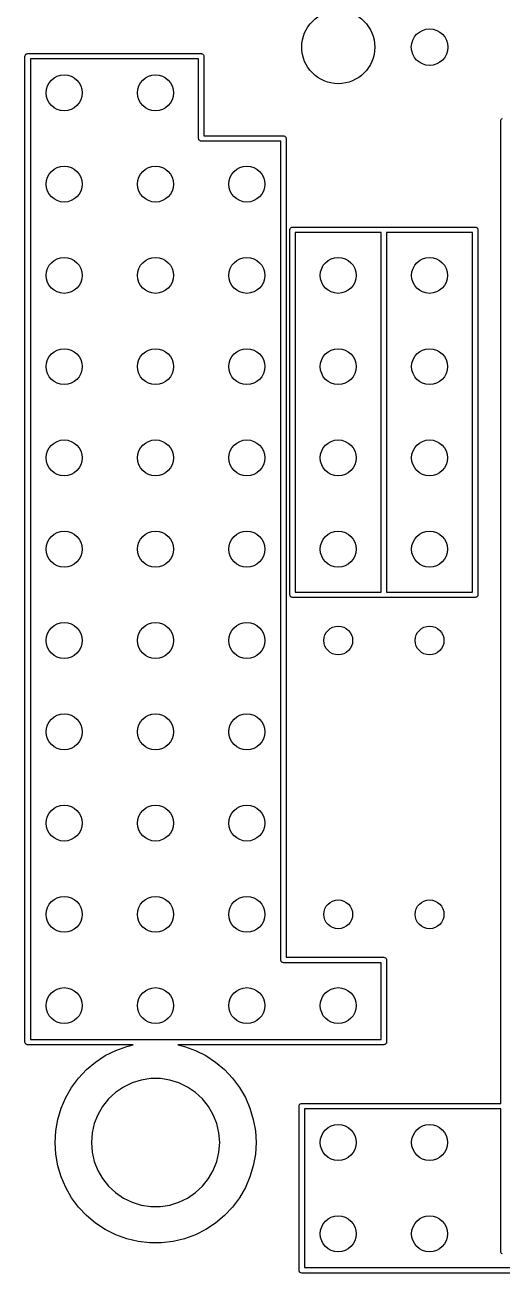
# Model space of a CAD drawing. Extents: x 51 to 109, y -109 to -51.7.
# Drawn here: x 50.98 to 64.24, y -109.04 to -74.31 of the extents above; entities that cross this region are included whole.
import ezdxf

# ---------------------------------------------------------------- set-up
doc = ezdxf.new("R2010")
doc.units = 0
doc.layers.add('BLACK', color=7, linetype='CONTINUOUS')

msp = doc.modelspace()

# ---------------------------------------------------------------- linework, layer by layer
at = {"layer": 'BLACK', "linetype": 'CONTINUOUS'}
for p, q in [((50.979, -75.184), (50.9807, -75.1743)), ((50.979, -102.616), (50.979, -75.184)), ((50.9801, -75.171), (50.9818, -75.1681)), ((50.9807, -75.1743), (50.9801, -75.171)), ((50.9818, -75.1681), (50.9835, -75.1583)), ((50.9835, -75.1583), (50.996, -75.1434)), ((50.996, -75.1434), (51.0058, -75.1265)), ((51.0058, -75.1265), (51.0121, -75.1242)), ((51.0121, -75.1242), (51.0165, -75.119)), ((51.0165, -75.119), (51.0357, -75.1157)), ((51.0357, -75.1157), (51.054, -75.109)), ((51.054, -75.109), (55.88, -75.109)), ((51.129, -75.259), (51.129, -102.541)), ((55.805, -75.259), (51.129, -75.259)), ((55.805, -77.47), (55.805, -75.259)), ((55.88, -75.109), (55.8897, -75.1107)), ((55.8897, -75.1107), (55.893, -75.1101)), ((55.893, -75.1101), (55.8959, -75.1118)), ((55.8959, -75.1118), (55.9057, -75.1135)), ((55.9057, -75.1135), (55.9206, -75.126)), ((55.9206, -75.126), (55.9375, -75.1358)), ((55.9375, -75.1358), (55.9398, -75.1421)), ((55.9398, -75.1421), (55.945, -75.1465)), ((55.945, -75.1465), (55.9483, -75.1657)), ((55.9483, -75.1657), (55.955, -75.184)), ((55.955, -75.184), (55.955, -77.395)), ((64.212, -76.962), (64.2266, -76.9266)), ((64.212, -104.319), (64.212, -76.962)), ((64.2266, -76.9266), (64.262, -76.912)), ((55.955, -77.395), (58.166, -77.395)), ((58.166, -77.395), (58.1757, -77.3967)), ((58.1757, -77.3967), (58.179, -77.3961)), ((58.179, -77.3961), (58.1819, -77.3978)), ((58.1819, -77.3978), (58.1917, -77.3995)), ((58.1917, -77.3995), (58.2066, -77.412)), ((58.2066, -77.412), (58.2235, -77.4218)), ((58.2235, -77.4218), (58.2258, -77.4281)), ((58.2258, -77.4281), (58.231, -77.4325)), ((58.231, -77.4325), (58.2343, -77.4517)), ((55.8117, -77.4883), (55.805, -77.47)), ((55.815, -77.5075), (55.8117, -77.4883)), ((55.8202, -77.5118), (55.815, -77.5075)), ((55.8225, -77.5182), (55.8202, -77.5118)), ((55.8394, -77.528), (55.8225, -77.5182)), ((55.8543, -77.5405), (55.8394, -77.528)), ((55.8641, -77.5422), (55.8543, -77.5405)), ((55.867, -77.5439), (55.8641, -77.5422)), ((55.8703, -77.5433), (55.867, -77.5439)), ((55.88, -77.545), (55.8703, -77.5433)), ((58.091, -77.545), (55.88, -77.545)), ((58.091, -100.33), (58.091, -77.545)), ((58.2343, -77.4517), (58.241, -77.47)), ((58.241, -77.47), (58.241, -100.255)), ((58.345, -80.01), (58.3467, -80.0003)), ((58.345, -90.17), (58.345, -80.01)), ((58.3461, -79.997), (58.3478, -79.9941)), ((58.3467, -80.0003), (58.3461, -79.997)), ((58.3478, -79.9941), (58.3495, -79.9843)), ((58.3495, -79.9843), (58.362, -79.9694)), ((58.362, -79.9694), (58.3718, -79.9525)), ((58.3718, -79.9525), (58.3781, -79.9502)), ((58.3781, -79.9502), (58.3825, -79.945)), ((58.3825, -79.945), (58.4017, -79.9417)), ((58.4017, -79.9417), (58.42, -79.935)), ((58.42, -79.935), (60.96, -79.935)), ((58.495, -80.085), (58.495, -90.095)), ((60.885, -80.085), (58.495, -80.085)), ((60.885, -90.095), (60.885, -80.085)), ((60.96, -79.935), (63.5, -79.935)), ((61.035, -80.085), (61.035, -90.095)), ((63.425, -80.085), (61.035, -80.085)), ((63.425, -90.095), (63.425, -80.085)), ((63.5, -79.935), (63.5097, -79.9367)), ((63.5097, -79.9367), (63.513, -79.9361)), ((63.513, -79.9361), (63.5159, -79.9378)), ((63.5159, -79.9378), (63.5257, -79.9395)), ((63.5257, -79.9395), (63.5406, -79.952)), ((63.5406, -79.952), (63.5575, -79.9618)), ((63.5575, -79.9618), (63.5598, -79.9681)), ((63.5598, -79.9681), (63.565, -79.9725)), ((63.565, -79.9725), (63.5683, -79.9917)), ((63.5683, -79.9917), (63.575, -80.01)), ((63.575, -80.01), (63.575, -90.17)), ((58.3517, -90.1883), (58.345, -90.17)), ((58.355, -90.2075), (58.3517, -90.1883)), ((58.3602, -90.2118), (58.355, -90.2075)), ((58.3625, -90.2182), (58.3602, -90.2118)), ((58.3794, -90.228), (58.3625, -90.2182)), ((58.3943, -90.2405), (58.3794, -90.228)), ((58.4041, -90.2422), (58.3943, -90.2405)), ((58.407, -90.2439), (58.4041, -90.2422)), ((58.4103, -90.2433), (58.407, -90.2439)), ((58.42, -90.245), (58.4103, -90.2433)), ((60.96, -90.245), (58.42, -90.245)), ((58.495, -90.095), (60.885, -90.095)), ((63.5, -90.245), (60.96, -90.245)), ((61.035, -90.095), (63.425, -90.095)), ((63.5183, -90.2383), (63.5, -90.245)), ((63.5375, -90.235), (63.5183, -90.2383)), ((63.5418, -90.2298), (63.5375, -90.235)), ((63.5482, -90.2275), (63.5418, -90.2298)), ((63.558, -90.2106), (63.5482, -90.2275)), ((63.5705, -90.1957), (63.558, -90.2106)), ((63.5722, -90.1859), (63.5705, -90.1957)), ((63.5739, -90.183), (63.5722, -90.1859)), ((63.575, -90.17), (63.5733, -90.1797)), ((63.5733, -90.1797), (63.5739, -90.183)), ((58.0977, -100.348), (58.091, -100.33)), ((58.101, -100.367), (58.0977, -100.348)), ((58.241, -100.255), (60.96, -100.255)), ((60.96, -100.255), (60.9697, -100.257)), ((60.9697, -100.257), (60.973, -100.256)), ((60.973, -100.256), (60.9759, -100.258)), ((60.9759, -100.258), (60.9857, -100.26)), ((60.9857, -100.26), (61.0006, -100.272)), ((61.0006, -100.272), (61.0175, -100.282)), ((61.0175, -100.282), (61.0198, -100.288)), ((61.0198, -100.288), (61.025, -100.292)), ((61.025, -100.292), (61.0283, -100.312)), ((61.0283, -100.312), (61.035, -100.33)), ((61.035, -100.33), (61.035, -102.616)), ((58.1062, -100.372), (58.101, -100.367)), ((58.1085, -100.378), (58.1062, -100.372)), ((58.1254, -100.388), (58.1085, -100.378)), ((58.1403, -100.4), (58.1254, -100.388)), ((58.1501, -100.402), (58.1403, -100.4)), ((58.153, -100.404), (58.1501, -100.402)), ((58.1563, -100.403), (58.153, -100.404)), ((58.166, -100.405), (58.1563, -100.403)), ((60.885, -100.405), (58.166, -100.405)), ((60.885, -102.541), (60.885, -100.405)), ((50.9857, -102.634), (50.979, -102.616)), ((50.989, -102.653), (50.9857, -102.634)), ((50.9942, -102.658), (50.989, -102.653)), ((50.9965, -102.664), (50.9942, -102.658)), ((51.0134, -102.674), (50.9965, -102.664)), ((51.0283, -102.686), (51.0134, -102.674)), ((51.0381, -102.688), (51.0283, -102.686)), ((51.041, -102.69), (51.0381, -102.688)), ((51.0443, -102.689), (51.041, -102.69)), ((51.054, -102.691), (51.0443, -102.689)), ((53.9875, -102.691), (51.054, -102.691)), ((51.129, -102.541), (60.885, -102.541)), ((53.5034, -102.845), (53.8087, -102.733)), ((53.8087, -102.733), (53.9875, -102.691)), ((60.96, -102.691), (55.2325, -102.691)), ((55.2325, -102.691), (55.4113, -102.733)), ((55.4113, -102.733), (55.7166, -102.845)), ((60.9783, -102.684), (60.96, -102.691)), ((60.9975, -102.681), (60.9783, -102.684)), ((61.0018, -102.676), (60.9975, -102.681)), ((61.0082, -102.673), (61.0018, -102.676)), ((61.018, -102.657), (61.0082, -102.673)), ((61.0305, -102.642), (61.018, -102.657)), ((61.0322, -102.632), (61.0305, -102.642)), ((61.0339, -102.629), (61.0322, -102.632)), ((61.035, -102.616), (61.0333, -102.626)), ((61.0333, -102.626), (61.0339, -102.629)), ((52.9415, -103.169), (53.213, -102.99)), ((53.213, -102.99), (53.5034, -102.845)), ((55.7166, -102.845), (56.007, -102.99)), ((56.007, -102.99), (56.2785, -103.169)), ((52.4697, -103.614), (52.6926, -103.378)), ((52.6926, -103.378), (52.9415, -103.169)), ((56.2785, -103.169), (56.5274, -103.378)), ((56.5274, -103.378), (56.7503, -103.614)), ((52.2756, -103.875), (52.4697, -103.614)), ((53.9586, -103.75), (53.7185, -103.866)), ((54.2132, -103.672), (53.9586, -103.75)), ((54.4768, -103.632), (54.2132, -103.672)), ((54.7432, -103.632), (54.4768, -103.632)), ((55.0068, -103.672), (54.7432, -103.632)), ((55.2614, -103.75), (55.0068, -103.672)), ((55.5015, -103.866), (55.2614, -103.75)), ((56.7503, -103.614), (56.9444, -103.875)), ((51.9845, -104.454), (52.1132, -104.156)), ((52.1132, -104.156), (52.2756, -103.875)), ((53.4983, -104.016), (53.303, -104.197)), ((53.7185, -103.866), (53.4983, -104.016)), ((55.7217, -104.016), (55.5015, -103.866)), ((55.917, -104.197), (55.7217, -104.016)), ((56.9444, -103.875), (57.1068, -104.156)), ((57.1068, -104.156), (57.2355, -104.454)), ((51.8913, -104.766), (51.9845, -104.454)), ((53.1368, -104.406), (53.0036, -104.636)), ((53.303, -104.197), (53.1368, -104.406)), ((56.0832, -104.406), (55.917, -104.197)), ((56.2164, -104.636), (56.0832, -104.406)), ((57.2355, -104.454), (57.3287, -104.766)), ((58.599, -104.394), (58.6007, -104.384)), ((58.599, -108.966), (58.599, -104.394)), ((58.6001, -104.381), (58.6018, -104.378)), ((58.6007, -104.384), (58.6001, -104.381)), ((58.6018, -104.378), (58.6035, -104.368)), ((58.6035, -104.368), (58.616, -104.353)), ((58.616, -104.353), (58.6258, -104.337)), ((58.6258, -104.337), (58.6321, -104.334)), ((58.6321, -104.334), (58.6365, -104.329)), ((58.6365, -104.329), (58.6557, -104.326)), ((58.6557, -104.326), (58.674, -104.319)), ((58.674, -104.319), (64.212, -104.319)), ((64.212, -104.469), (58.749, -104.469)), ((58.749, -104.469), (58.749, -108.891)), ((64.212, -108.458), (64.212, -104.469)), ((51.8349, -105.086), (51.8913, -104.766)), ((53.0036, -104.636), (52.9062, -104.884)), ((56.3138, -104.884), (56.2164, -104.636)), ((57.3287, -104.766), (57.3851, -105.086)), ((51.816, -105.41), (51.8349, -105.086)), ((52.8469, -105.144), (52.827, -105.41)), ((52.9062, -104.884), (52.8469, -105.144)), ((56.3731, -105.144), (56.3138, -104.884)), ((56.393, -105.41), (56.3731, -105.144)), ((57.3851, -105.086), (57.404, -105.41)), ((51.8349, -105.734), (51.816, -105.41)), ((52.827, -105.41), (52.8469, -105.676)), ((56.3731, -105.676), (56.393, -105.41)), ((57.404, -105.41), (57.3851, -105.734)), ((51.8913, -106.054), (51.8349, -105.734)), ((52.8469, -105.676), (52.9062, -105.936)), ((56.3138, -105.936), (56.3731, -105.676)), ((57.3851, -105.734), (57.3287, -106.054)), ((51.9845, -106.366), (51.8913, -106.054)), ((52.9062, -105.936), (53.0036, -106.184)), ((53.0036, -106.184), (53.1368, -106.414)), ((56.0832, -106.414), (56.2164, -106.184)), ((56.2164, -106.184), (56.3138, -105.936)), ((57.3287, -106.054), (57.2355, -106.366)), ((52.1132, -106.664), (51.9845, -106.366)), ((53.1368, -106.414), (53.303, -106.623)), ((55.917, -106.623), (56.0832, -106.414)), ((57.2355, -106.366), (57.1068, -106.664)), ((52.2756, -106.945), (52.1132, -106.664)), ((52.4697, -107.206), (52.2756, -106.945)), ((53.303, -106.623), (53.4983, -106.804)), ((53.4983, -106.804), (53.7185, -106.954)), ((53.7185, -106.954), (53.9586, -107.07)), ((55.2614, -107.07), (55.5015, -106.954)), ((55.5015, -106.954), (55.7217, -106.804)), ((55.7217, -106.804), (55.917, -106.623)), ((56.9444, -106.945), (56.7503, -107.206)), ((57.1068, -106.664), (56.9444, -106.945)), ((52.6926, -107.442), (52.4697, -107.206)), ((53.9586, -107.07), (54.2132, -107.148)), ((54.2132, -107.148), (54.4768, -107.188)), ((54.4768, -107.188), (54.7432, -107.188)), ((54.7432, -107.188), (55.0068, -107.148)), ((55.0068, -107.148), (55.2614, -107.07)), ((56.7503, -107.206), (56.5274, -107.442)), ((52.9415, -107.651), (52.6926, -107.442)), ((53.213, -107.83), (52.9415, -107.651)), ((56.2785, -107.651), (56.007, -107.83)), ((56.5274, -107.442), (56.2785, -107.651)), ((53.5034, -107.975), (53.213, -107.83)), ((53.8087, -108.087), (53.5034, -107.975)), ((55.7166, -107.975), (55.4113, -108.087)), ((56.007, -107.83), (55.7166, -107.975)), ((54.1248, -108.162), (53.8087, -108.087)), ((54.4475, -108.199), (54.1248, -108.162)), ((54.7725, -108.199), (54.4475, -108.199)), ((55.0952, -108.162), (54.7725, -108.199)), ((55.4113, -108.087), (55.0952, -108.162)), ((64.2266, -108.493), (64.212, -108.458)), ((64.212, -108.458), (64.212, -108.458)), ((64.262, -108.508), (64.2266, -108.493)), ((58.6057, -108.984), (58.599, -108.966)), ((58.609, -109.003), (58.6057, -108.984)), ((58.6142, -109.008), (58.609, -109.003)), ((58.6165, -109.014), (58.6142, -109.008)), ((58.6334, -109.024), (58.6165, -109.014)), ((58.6483, -109.036), (58.6334, -109.024)), ((58.6581, -109.038), (58.6483, -109.036)), ((58.661, -109.04), (58.6581, -109.038)), ((58.6643, -109.039), (58.661, -109.04)), ((58.674, -109.041), (58.6643, -109.039)), ((101.346, -109.041), (58.674, -109.041)), ((58.749, -108.891), (101.271, -108.891))]:
    msp.add_line(p, q, dxfattribs=at)
at = {"layer": 'BLACK'}
for centre, radius in [((59.69, -74.93), 1.016), ((62.23, -74.93), 0.508), ((52.07, -76.2), 0.5), ((54.61, -76.2), 0.5), ((52.07, -78.74), 0.5), ((54.61, -78.74), 0.5), ((57.15, -78.74), 0.5), ((52.07, -81.28), 0.5), ((54.61, -81.28), 0.5), ((57.15, -81.28), 0.5), ((59.69, -81.28), 0.5), ((62.23, -81.28), 0.5), ((52.07, -83.82), 0.5), ((54.61, -83.82), 0.5), ((57.15, -83.82), 0.5), ((59.69, -83.82), 0.5), ((62.23, -83.82), 0.5), ((52.07, -86.36), 0.5), ((54.61, -86.36), 0.5), ((57.15, -86.36), 0.5), ((59.69, -86.36), 0.5), ((62.23, -86.36), 0.5), ((52.07, -88.9), 0.5), ((54.61, -88.9), 0.5), ((57.15, -88.9), 0.5), ((59.69, -88.9), 0.5), ((62.23, -88.9), 0.5), ((52.07, -91.44), 0.5), ((54.61, -91.44), 0.5), ((57.15, -91.44), 0.5), ((59.69, -91.44), 0.4), ((62.23, -91.44), 0.4), ((52.07, -93.98), 0.5), ((54.61, -93.98), 0.5), ((57.15, -93.98), 0.5), ((52.07, -96.52), 0.5), ((54.61, -96.52), 0.5), ((57.15, -96.52), 0.5), ((52.07, -99.06), 0.5), ((54.61, -99.06), 0.5), ((57.15, -99.06), 0.5), ((59.69, -99.06), 0.4), ((62.23, -99.06), 0.4), ((52.07, -101.6), 0.5), ((54.61, -101.6), 0.5), ((57.15, -101.6), 0.5), ((59.69, -101.6), 0.5), ((59.69, -105.41), 0.5), ((62.23, -105.41), 0.5), ((59.69, -107.95), 0.5), ((62.23, -107.95), 0.5)]:
    msp.add_circle(centre, radius, dxfattribs=at)

doc.saveas('drawing.dxf')
